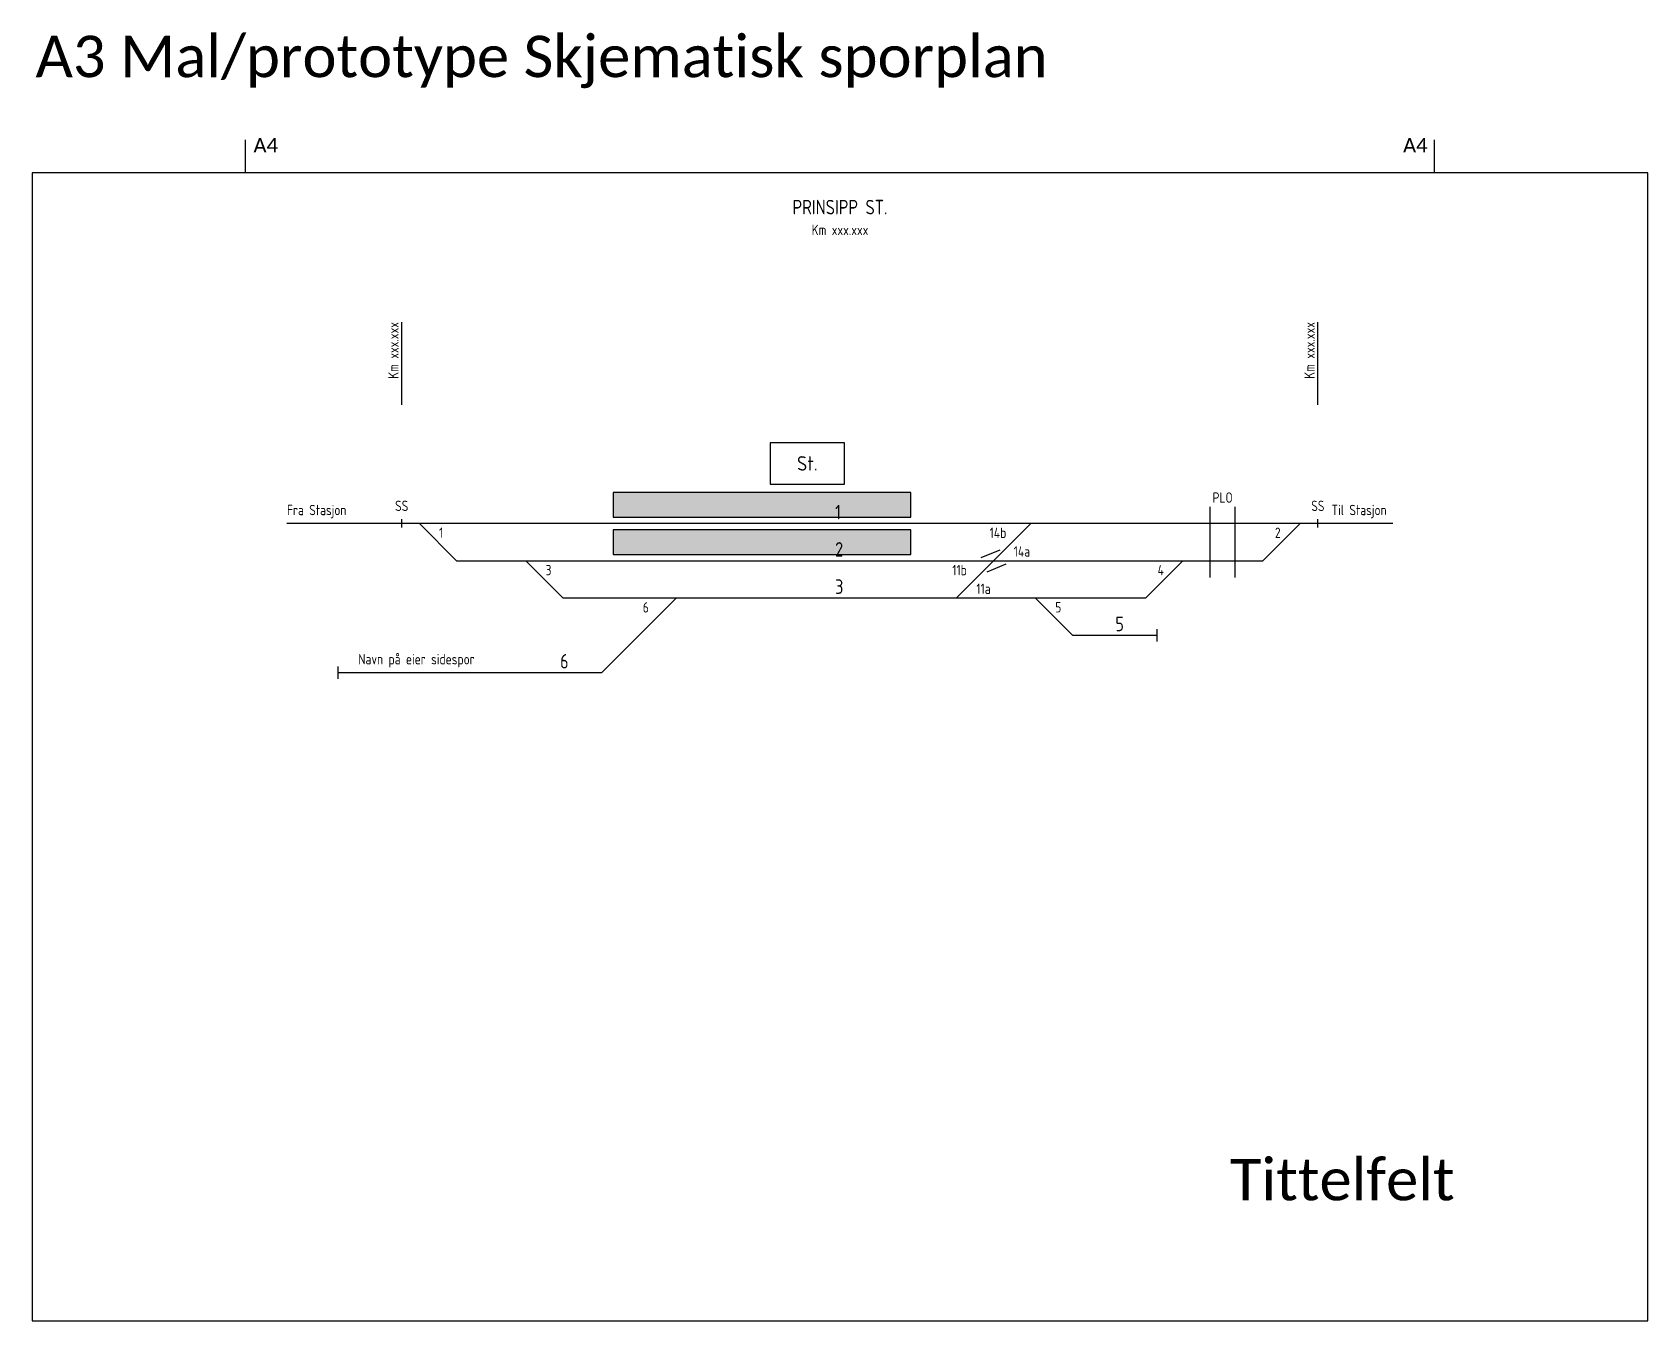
# Model space of a CAD drawing. Header units: millimetres. Extents: x -700 to 390, y 0 to 891.
# Drawn here: x 0 to 390, y 0 to 310.9 of the extents above; entities that cross this region are included whole.
import ezdxf
from ezdxf.enums import TextEntityAlignment as Align

# ---------------------------------------------------------------- set-up
doc = ezdxf.new("R2010")
doc.units = ezdxf.units.MM
doc.header["$MEASUREMENT"] = 0
for name, color, linetype in [('1 MERKNADER', 30, 'Continuous'), ('JBT_Objekter_0.10mm', 8, 'Continuous'), ('JBT_Objekter_0.18mm', 4, 'Continuous'), ('JBT_Objekter_0.25mm', 2, 'Continuous'), ('JBT_Objekter_0.35mm', 7, 'Continuous'), ('JBT_Tekst_25', 2, 'Continuous'), ('JBT_Tekst_35', 7, 'Continuous'), ('JBTKO_SPOR', 2, 'Continuous'), ('JBTKO_SPOR_Hovedpor', 1, 'Continuous'), ('RAMME', 5, 'Continuous'), ('RAMME SYMBOLER', 4, 'Continuous'), ('RAMME TEKST', 7, 'Continuous')]:
    doc.layers.add(name, color=color, linetype=linetype)
doc.layers.add('JBT_Skravur grey solid', color=7, linetype='Continuous', true_color=0xcacaca)
doc.styles.add('Calibri', font='calibri.ttf')
doc.styles.add('ISO25', font='isocp.shx', dxfattribs={"width": 0.9, "height": 2.5})
doc.styles.add('ISO35', font='isocp.shx', dxfattribs={"height": 3.5})
doc.styles.add('Isocp', font='isocp.shx', dxfattribs={"width": 0.9})

# ---------------------------------------------------------------- blocks, each defined once
blk = doc.blocks.new('KO_Buttspor')
blk.add_line((0, -1.5), (0, 1.5))
blk = doc.blocks.new('Stasjonsbygg')
blk.add_lwpolyline([(-9, 0), (9, 0), (9, 10), (-9, 10)], close=True)
at = {"style": 'ISO35'}
blk.add_text('St.', height=3.5, dxfattribs=at).set_placement((0, 5), align=Align.MIDDLE)
blk = doc.blocks.new('Km tekst linje')
blk.add_line((0, -20), (0, 0))
at = {"layer": 'JBT_Tekst_25', "style": 'ISO25', "width": 0.9}
blk.add_attdef('Tekst', (-0.75, 2), '', height=2.5, rotation=90, dxfattribs=at)
for tag, p in [('KM', (-0.75, 0)), ('Tekst2', (3.25, 0))]:
    blk.add_attdef(tag, text='', height=2.5, rotation=90, dxfattribs=at).set_placement(p, align=Align.RIGHT)
blk = doc.blocks.new('KO_Sporpunkt')
at = {"color": 7}
blk.add_line((0, -1), (0, 1), dxfattribs=at)
at = {"color": 2, "style": 'ISO25', "width": 0.9}
blk.add_attdef('SPORGEOM', text='', height=2.5, dxfattribs=at).set_placement((0, 3), align=Align.CENTER)
blk = doc.blocks.new('KO_SPV_Dobbelkryssveksel_0')
for p, q in [((-3, 0.75), (1.59, 2.65)), ((-1.59, -2.65), (3, -0.75))]:
    blk.add_line(p, q)
blk = doc.blocks.new('*U53')
for p, q in [((-3, -13), (-3, 4)), ((3, -13), (3, 4))]:
    blk.add_line(p, q)
blk = doc.blocks.new('*U54')
at = {"layer": 'JBT_Skravur grey solid'}
h = blk.add_hatch(color=256, dxfattribs=at)
h.dxf.hatch_style = 1
h.paths.add_polyline_path([(0, 0), (71.88, 0), (71.88, 6), (0, 6)])
at = {"layer": 'JBT_Objekter_0.10mm'}
blk.add_lwpolyline([(0, 0), (71.88, 0), (71.88, 6), (0, 6)], close=True, dxfattribs=at)

msp = doc.modelspace()

# ---------------------------------------------------------------- linework, layer by layer
at = {"layer": 'JBTKO_SPOR'}
for p, q in [((93.44, 192.4), (102.44, 183.4)), ((241.1, 192.4), (223.07, 174.4)), ((297.11, 183.4), (306.11, 192.4)), ((102.44, 183.4), (297.11, 183.4)), ((128.13, 174.4), (119.15, 183.38)), ((277.78, 183.4), (268.77, 174.4)), ((268.77, 174.4), (128.13, 174.4)), ((137.47, 156.4), (155.47, 174.4)), ((251.19, 165.4), (242.19, 174.4)), ((271.55, 165.4), (251.19, 165.4)), ((73.85, 156.4), (137.47, 156.4))]:
    msp.add_line(p, q, dxfattribs=at)
at = {"layer": 'JBTKO_SPOR_Hovedpor'}
msp.add_line((328.48, 192.4), (61.48, 192.4), dxfattribs=at)
at = {"layer": 'RAMME'}
msp.add_lwpolyline([(0, 0), (390, 0), (390, 277), (0, 277)], close=True, dxfattribs=at)
at = {"layer": 'RAMME SYMBOLER'}
for p, q in [((51.5, 277), (51.5, 285)), ((338.5, 277), (338.5, 285))]:
    msp.add_line(p, q, dxfattribs=at)

# ---------------------------------------------------------------- block references
at = {"layer": '1 MERKNADER'}
for p in [(140.22, 193.9), (140.22, 184.9)]:
    msp.add_blockref('*U54', p, dxfattribs=at)
at = {"layer": 'JBT_Objekter_0.18mm'}
for p in [(89.18, 241), (310.37, 241)]:
    msp.add_blockref('Km tekst linje', p, dxfattribs=at).add_auto_attribs({'KM': 'Km xxx.xxx'})
msp.add_blockref('*U53', (287.38, 192.4), dxfattribs=at)
at = {"layer": 'JBT_Objekter_0.25mm'}
msp.add_blockref('Stasjonsbygg', (187.12, 201.9), dxfattribs=at)
at = {"layer": 'JBT_Objekter_0.35mm'}
for p in [(89.18, 192.4), (310.37, 192.4)]:
    msp.add_blockref('KO_Sporpunkt', p, dxfattribs=at).add_auto_attribs({'SPORGEOM': 'SS'})
msp.add_blockref('KO_SPV_Dobbelkryssveksel_0', (232.09, 183.4), dxfattribs=at)
at = {"layer": 'JBTKO_SPOR'}
for p in [(271.55, 165.4), (73.85, 156.4)]:
    msp.add_blockref('KO_Buttspor', p, dxfattribs=at)

# ---------------------------------------------------------------- texts
at = {"layer": 'JBT_Tekst_25', "style": 'ISO25', "width": 0.9}
for s, p in [('Km xxx.xxx', (195, 262)), ('PLO', (287.38, 197.4))]:
    msp.add_text(s, height=2.5, dxfattribs=at).set_placement(p, align=Align.CENTER)
for s, p in [('Fra Stasjon', (61.48, 194.4)), ('Til Stasjon', (313.66, 194.4)), ('1', (98.21, 188.92)), ('14b', (231.13, 188.9)), ('14a', (236.94, 184.4)), ('3', (123.92, 179.9)), ('11b', (222.12, 179.9)), ('4', (271.67, 179.9)), ('11a', (227.92, 175.4)), ('6', (147.39, 170.9)), ('5', (246.96, 170.92)), ('Navn på eier sidespor', (78.7, 158.4))]:
    msp.add_text(s, height=2.5, dxfattribs=at).set_placement(p)
at = {"layer": 'JBT_Tekst_35', "style": 'ISO35', "width": 0.9}
msp.add_text('PRINSIPP ST.', height=3.5, dxfattribs=at).set_placement((195, 267), align=Align.CENTER)
for s, p in [('1', (193.83, 193.4)), ('2', (193.83, 184.4)), ('3', (193.83, 175.4)), ('5', (261.49, 166.4)), ('6', (127.42, 157.4))]:
    msp.add_text(s, height=3.5, dxfattribs=at).set_placement(p)
at = {"layer": 'RAMME TEKST', "style": 'Calibri'}
for s, height, p in [('A3 Mal/prototype Skjematisk sporplan', 10, (0.77, 300.11)), ('A4', 3.5, (53.4, 281.93)), ('A4', 3.5, (330.94, 281.93)), ('Tittelfelt', 10, (289.14, 29.04))]:
    msp.add_text(s, height=height, dxfattribs=at).set_placement(p)
at = {"layer": 'RAMME TEKST', "style": 'Isocp', "width": 0.9}
msp.add_text('2', height=2.5, dxfattribs=at).set_placement((300, 188.9))

doc.saveas('drawing.dxf')
